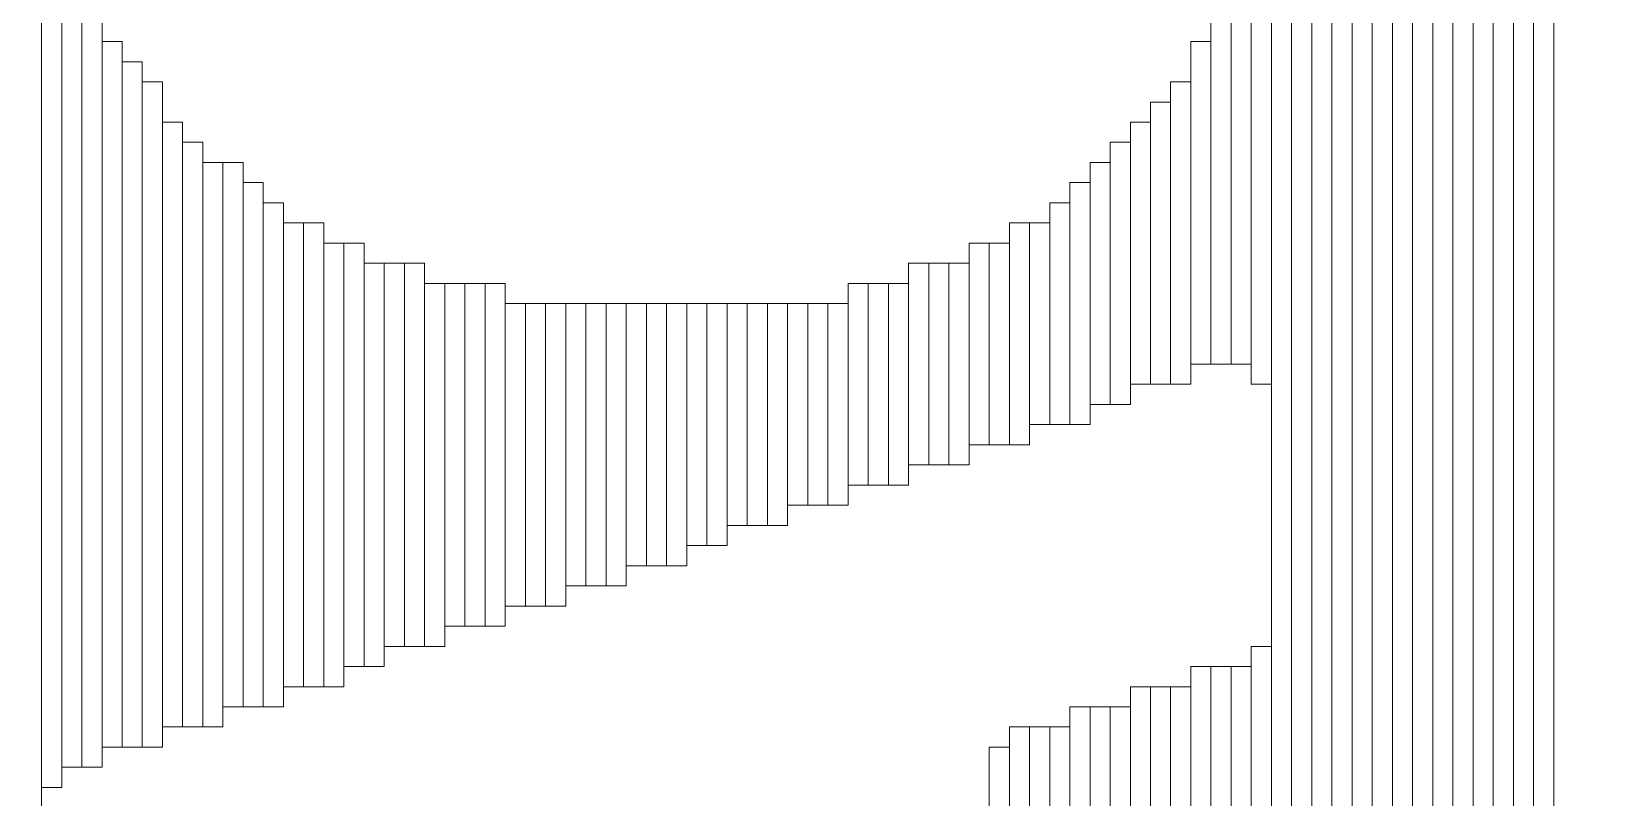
# Model space of a CAD drawing. Header units: millimetres. Extents: x -90 to 99, y -65 to 67.
# Drawn here: x -58.653 to -56.673, y -61.072 to -60.107 of the extents above; entities that cross this region are included whole.
import ezdxf

# ---------------------------------------------------------------- set-up
doc = ezdxf.new("R2010")
doc.units = ezdxf.units.MM
doc.header["$MEASUREMENT"] = 0
doc.layers.add('BG_OUTLINE', color=7, linetype='Continuous')
doc.layers.add('MA_PEN3', color=7, linetype='Continuous')

msp = doc.modelspace()

# ---------------------------------------------------------------- linework, layer by layer
at = {"layer": 'BG_OUTLINE', "color": 3, "lineweight": 9}
msp.add_open_spline([(-71.7269, -61.8795), (-71.7269, -61.8795), (-71.7343, 42.2681), (-71.7343, 42.2681), (-71.7343, 42.2681), (-71.7348, 43.0066), (-71.4419, 43.715), (-70.92, 44.2375), (-70.92, 44.2375), (-70.3982, 44.76), (-69.6866, 45.0538), (-68.9482, 45.0543), (-68.9482, 45.0543), (-68.9482, 45.0543), (75.2046, 45.0543), (75.2046, 45.0543), (75.2046, 45.0543), (76.8319, 45.0552), (78.1763, 43.7805), (78.2661, 42.1556), (78.2661, 42.1556), (78.2661, 42.1556), (78.2661, 31.2814), (78.2661, 31.2814), (78.2661, 31.2814), (78.2661, 31.2814), (72.2646, 31.2814), (72.2646, 31.2814), (72.2646, 31.2814), (72.2646, 31.2814), (72.2646, 26.9814), (72.2646, 26.9814), (72.2646, 26.9814), (72.2646, 26.9814), (78.2661, 26.9814), (78.2661, 26.9814), (78.2661, 26.9814), (78.2661, 26.9814), (78.2661, 18.6553), (78.2661, 18.6553), (78.2661, 18.6553), (78.2661, 18.6553), (72.2496, 18.6553), (72.2496, 18.6553), (72.2496, 18.6553), (72.2496, 18.6553), (72.2496, 14.3553), (72.2496, 14.3553), (72.2496, 14.3553), (72.2496, 14.3553), (78.2661, 14.3553), (78.2661, 14.3553), (78.2661, 14.3553), (78.2661, 14.3553), (78.2661, 9.255), (78.2661, 9.255), (78.2661, 9.255), (78.2661, 9.255), (72.2648, 9.255), (72.2648, 9.255), (72.2648, 9.255), (72.2648, 9.255), (72.2648, 4.955), (72.2648, 4.955), (72.2648, 4.955), (72.2648, 4.955), (78.2661, 4.955), (78.2661, 4.955), (78.2661, 4.955), (78.2661, 4.955), (78.2661, -3.3762), (78.2661, -3.3762), (78.2661, -3.3762), (78.2661, -3.3762), (72.2445, -3.3762), (72.2445, -3.3762), (72.2445, -3.3762), (72.2445, -3.3762), (72.2445, -7.6762), (72.2445, -7.6762), (72.2445, -7.6762), (72.2445, -7.6762), (78.2661, -7.6762), (78.2661, -7.6762), (78.2661, -7.6762), (78.2661, -7.6762), (78.2661, -12.7615), (78.2661, -12.7615), (78.2661, -12.7615), (78.2661, -12.7615), (72.2651, -12.7615), (72.2651, -12.7615), (72.2651, -12.7615), (72.2651, -12.7615), (72.2651, -17.0615), (72.2651, -17.0615), (72.2651, -17.0615), (72.2651, -17.0615), (78.2661, -17.0615), (78.2661, -17.0615), (78.2661, -17.0615), (78.2661, -17.0615), (78.2661, -25.4097), (78.2661, -25.4097), (78.2661, -25.4097), (78.2661, -25.4097), (72.2656, -25.4097), (72.2656, -25.4097), (72.2656, -25.4097), (72.2656, -25.4097), (72.2656, -29.7097), (72.2656, -29.7097), (72.2656, -29.7097), (72.2656, -29.7097), (78.2661, -29.7097), (78.2661, -29.7097), (78.2661, -29.7097), (78.2661, -29.7097), (78.2661, -34.793), (78.2661, -34.793), (78.2661, -34.793), (78.2661, -34.793), (72.2679, -34.793), (72.2679, -34.793), (72.2679, -34.793), (72.2679, -34.793), (72.2679, -39.0929), (72.2679, -39.0929), (72.2679, -39.0929), (72.2679, -39.0929), (78.2661, -39.0929), (78.2661, -39.0929), (78.2661, -39.0929), (78.2661, -39.0929), (78.2661, -47.4269), (78.2661, -47.4269), (78.2661, -47.4269), (78.2661, -47.4269), (72.2679, -47.4269), (72.2679, -47.4269), (72.2679, -47.4269), (72.2679, -47.4269), (72.2679, -51.7269), (72.2679, -51.7269), (72.2679, -51.7269), (72.2679, -51.7269), (78.2661, -51.7269), (78.2661, -51.7269), (78.2661, -51.7269), (78.2661, -51.7269), (78.2661, -51.8138), (78.2661, -51.8138), (78.2661, -51.8138), (78.2661, -51.8138), (78.2656, -61.8468), (78.2656, -61.8468), (78.2656, -61.8468), (78.2661, -62.6669), (77.9407, -63.4536), (77.3612, -64.0339), (77.3612, -64.0339), (76.7817, -64.6142), (75.9915, -64.9405), (75.1713, -64.941), (75.1713, -64.941), (75.1713, -64.941), (-68.6609, -64.9456), (-68.6609, -64.9456), (-68.6609, -64.9456), (-69.4735, -64.9461), (-70.2531, -64.6237), (-70.8281, -64.0495), (-70.8281, -64.0495), (-71.4031, -63.4752), (-71.7264, -62.6922), (-71.7269, -61.8795)], degree=3, knots=[0, 0, 0, 0, 0.022727, 0.022727, 0.022727, 0.022727, 0.045455, 0.045455, 0.045455, 0.045455, 0.068182, 0.068182, 0.068182, 0.068182, 0.090909, 0.090909, 0.090909, 0.090909, 0.113636, 0.113636, 0.113636, 0.113636, 0.136364, 0.136364, 0.136364, 0.136364, 0.159091, 0.159091, 0.159091, 0.159091, 0.181818, 0.181818, 0.181818, 0.181818, 0.204545, 0.204545, 0.204545, 0.204545, 0.227273, 0.227273, 0.227273, 0.227273, 0.25, 0.25, 0.25, 0.25, 0.272727, 0.272727, 0.272727, 0.272727, 0.295455, 0.295455, 0.295455, 0.295455, 0.318182, 0.318182, 0.318182, 0.318182, 0.340909, 0.340909, 0.340909, 0.340909, 0.363636, 0.363636, 0.363636, 0.363636, 0.386364, 0.386364, 0.386364, 0.386364, 0.409091, 0.409091, 0.409091, 0.409091, 0.431818, 0.431818, 0.431818, 0.431818, 0.454545, 0.454545, 0.454545, 0.454545, 0.477273, 0.477273, 0.477273, 0.477273, 0.5, 0.5, 0.5, 0.5, 0.522727, 0.522727, 0.522727, 0.522727, 0.545455, 0.545455, 0.545455, 0.545455, 0.568182, 0.568182, 0.568182, 0.568182, 0.590909, 0.590909, 0.590909, 0.590909, 0.613636, 0.613636, 0.613636, 0.613636, 0.636364, 0.636364, 0.636364, 0.636364, 0.659091, 0.659091, 0.659091, 0.659091, 0.681818, 0.681818, 0.681818, 0.681818, 0.704545, 0.704545, 0.704545, 0.704545, 0.727273, 0.727273, 0.727273, 0.727273, 0.75, 0.75, 0.75, 0.75, 0.772727, 0.772727, 0.772727, 0.772727, 0.795455, 0.795455, 0.795455, 0.795455, 0.818182, 0.818182, 0.818182, 0.818182, 0.840909, 0.840909, 0.840909, 0.840909, 0.863636, 0.863636, 0.863636, 0.863636, 0.886364, 0.886364, 0.886364, 0.886364, 0.909091, 0.909091, 0.909091, 0.909091, 0.931818, 0.931818, 0.931818, 0.931818, 0.954545, 0.954545, 0.954545, 0.954545, 0.977273, 0.977273, 0.977273, 0.977273, 1, 1, 1, 1], dxfattribs=at)
at = {"layer": 'MA_PEN3', "color": 5, "lineweight": 9}
for points in [[(-57.0403, -64.463), (-57.0403, -64.463), (-57.0657, -64.463), (-57.0657, -64.463), (-57.0657, -64.463), (-57.0657, -64.463), (-57.0657, -58.4432), (-57.0657, -58.4432), (-57.0657, -58.4432), (-57.0657, -58.4432), (-57.0403, -58.4432), (-57.0403, -58.4432), (-57.0403, -58.4432), (-57.0403, -58.4432), (-57.0403, -64.463), (-57.0403, -64.463)], [(-57.0149, -64.463), (-57.0149, -64.463), (-57.0403, -64.463), (-57.0403, -64.463), (-57.0403, -64.463), (-57.0403, -64.463), (-57.0403, -58.4432), (-57.0403, -58.4432), (-57.0403, -58.4432), (-57.0403, -58.4432), (-57.0149, -58.4432), (-57.0149, -58.4432), (-57.0149, -58.4432), (-57.0149, -58.4432), (-57.0149, -64.463), (-57.0149, -64.463)], [(-56.9895, -64.463), (-56.9895, -64.463), (-57.0149, -64.463), (-57.0149, -64.463), (-57.0149, -64.463), (-57.0149, -64.463), (-57.0149, -58.4432), (-57.0149, -58.4432), (-57.0149, -58.4432), (-57.0149, -58.4432), (-56.9895, -58.4432), (-56.9895, -58.4432), (-56.9895, -58.4432), (-56.9895, -58.4432), (-56.9895, -64.463), (-56.9895, -64.463)], [(-56.9641, -64.463), (-56.9641, -64.463), (-56.9895, -64.463), (-56.9895, -64.463), (-56.9895, -64.463), (-56.9895, -64.463), (-56.9895, -58.4432), (-56.9895, -58.4432), (-56.9895, -58.4432), (-56.9895, -58.4432), (-56.9641, -58.4432), (-56.9641, -58.4432), (-56.9641, -58.4432), (-56.9641, -58.4432), (-56.9641, -64.463), (-56.9641, -64.463)], [(-56.9387, -64.463), (-56.9387, -64.463), (-56.9641, -64.463), (-56.9641, -64.463), (-56.9641, -64.463), (-56.9641, -64.463), (-56.9641, -58.4432), (-56.9641, -58.4432), (-56.9641, -58.4432), (-56.9641, -58.4432), (-56.9387, -58.4432), (-56.9387, -58.4432), (-56.9387, -58.4432), (-56.9387, -58.4432), (-56.9387, -64.463), (-56.9387, -64.463)], [(-56.9133, -64.463), (-56.9133, -64.463), (-56.9387, -64.463), (-56.9387, -64.463), (-56.9387, -64.463), (-56.9387, -64.463), (-56.9387, -58.4432), (-56.9387, -58.4432), (-56.9387, -58.4432), (-56.9387, -58.4432), (-56.9133, -58.4432), (-56.9133, -58.4432), (-56.9133, -58.4432), (-56.9133, -58.4432), (-56.9133, -64.463), (-56.9133, -64.463)], [(-56.8879, -64.463), (-56.8879, -64.463), (-56.9133, -64.463), (-56.9133, -64.463), (-56.9133, -64.463), (-56.9133, -64.463), (-56.9133, -58.4432), (-56.9133, -58.4432), (-56.9133, -58.4432), (-56.9133, -58.4432), (-56.8879, -58.4432), (-56.8879, -58.4432), (-56.8879, -58.4432), (-56.8879, -58.4432), (-56.8879, -64.463), (-56.8879, -64.463)], [(-56.8625, -64.463), (-56.8625, -64.463), (-56.8879, -64.463), (-56.8879, -64.463), (-56.8879, -64.463), (-56.8879, -64.463), (-56.8879, -58.4432), (-56.8879, -58.4432), (-56.8879, -58.4432), (-56.8879, -58.4432), (-56.8625, -58.4432), (-56.8625, -58.4432), (-56.8625, -58.4432), (-56.8625, -58.4432), (-56.8625, -64.463), (-56.8625, -64.463)], [(-56.8371, -64.463), (-56.8371, -64.463), (-56.8625, -64.463), (-56.8625, -64.463), (-56.8625, -64.463), (-56.8625, -64.463), (-56.8625, -58.4432), (-56.8625, -58.4432), (-56.8625, -58.4432), (-56.8625, -58.4432), (-56.8371, -58.4432), (-56.8371, -58.4432), (-56.8371, -58.4432), (-56.8371, -58.4432), (-56.8371, -64.463), (-56.8371, -64.463)], [(-56.8117, -64.463), (-56.8117, -64.463), (-56.8371, -64.463), (-56.8371, -64.463), (-56.8371, -64.463), (-56.8371, -64.463), (-56.8371, -58.4432), (-56.8371, -58.4432), (-56.8371, -58.4432), (-56.8371, -58.4432), (-56.8117, -58.4432), (-56.8117, -58.4432), (-56.8117, -58.4432), (-56.8117, -58.4432), (-56.8117, -64.463), (-56.8117, -64.463)], [(-56.7863, -64.463), (-56.7863, -64.463), (-56.8117, -64.463), (-56.8117, -64.463), (-56.8117, -64.463), (-56.8117, -64.463), (-56.8117, -58.4432), (-56.8117, -58.4432), (-56.8117, -58.4432), (-56.8117, -58.4432), (-56.7863, -58.4432), (-56.7863, -58.4432), (-56.7863, -58.4432), (-56.7863, -58.4432), (-56.7863, -64.463), (-56.7863, -64.463)], [(-56.7609, -64.463), (-56.7609, -64.463), (-56.7863, -64.463), (-56.7863, -64.463), (-56.7863, -64.463), (-56.7863, -64.463), (-56.7863, -58.4432), (-56.7863, -58.4432), (-56.7863, -58.4432), (-56.7863, -58.4432), (-56.7609, -58.4432), (-56.7609, -58.4432), (-56.7609, -58.4432), (-56.7609, -58.4432), (-56.7609, -64.463), (-56.7609, -64.463)], [(-56.7355, -64.463), (-56.7355, -64.463), (-56.7609, -64.463), (-56.7609, -64.463), (-56.7609, -64.463), (-56.7609, -64.463), (-56.7609, -58.4432), (-56.7609, -58.4432), (-56.7609, -58.4432), (-56.7609, -58.4432), (-56.7355, -58.4432), (-56.7355, -58.4432), (-56.7355, -58.4432), (-56.7355, -58.4432), (-56.7355, -64.463), (-56.7355, -64.463)], [(-58.6406, -64.463), (-58.6406, -64.463), (-58.666, -64.463), (-58.666, -64.463), (-58.666, -64.463), (-58.666, -64.463), (-58.666, -59.8148), (-58.666, -59.8148), (-58.666, -59.8148), (-58.666, -59.8148), (-58.6406, -59.8148), (-58.6406, -59.8148), (-58.6406, -59.8148), (-58.6406, -59.8148), (-58.6406, -64.463), (-58.6406, -64.463)], [(-57.0657, -63.6502), (-57.0657, -63.6502), (-57.0911, -63.6502), (-57.0911, -63.6502), (-57.0911, -63.6502), (-57.0911, -63.6502), (-57.0911, -59.8402), (-57.0911, -59.8402), (-57.0911, -59.8402), (-57.0911, -59.8402), (-57.0657, -59.8402), (-57.0657, -59.8402), (-57.0657, -59.8402), (-57.0657, -59.8402), (-57.0657, -63.6502), (-57.0657, -63.6502)], [(-58.6152, -61.0594), (-58.6152, -61.0594), (-58.6406, -61.0594), (-58.6406, -61.0594), (-58.6406, -61.0594), (-58.6406, -61.0594), (-58.6406, -59.9418), (-58.6406, -59.9418), (-58.6406, -59.9418), (-58.6406, -59.9418), (-58.6152, -59.9418), (-58.6152, -59.9418), (-58.6152, -59.9418), (-58.6152, -59.9418), (-58.6152, -61.0594), (-58.6152, -61.0594)], [(-57.0911, -60.5514), (-57.0911, -60.5514), (-57.1165, -60.5514), (-57.1165, -60.5514), (-57.1165, -60.5514), (-57.1165, -60.5514), (-57.1165, -59.9672), (-57.1165, -59.9672), (-57.1165, -59.9672), (-57.1165, -59.9672), (-57.0911, -59.9672), (-57.0911, -59.9672), (-57.0911, -59.9672), (-57.0911, -59.9672), (-57.0911, -60.5514), (-57.0911, -60.5514)], [(-58.5898, -61.034), (-58.5898, -61.034), (-58.6152, -61.034), (-58.6152, -61.034), (-58.6152, -61.034), (-58.6152, -61.034), (-58.6152, -60.018), (-58.6152, -60.018), (-58.6152, -60.018), (-58.6152, -60.018), (-58.5898, -60.018), (-58.5898, -60.018), (-58.5898, -60.018), (-58.5898, -60.018), (-58.5898, -61.034), (-58.5898, -61.034)], [(-57.1165, -60.526), (-57.1165, -60.526), (-57.1419, -60.526), (-57.1419, -60.526), (-57.1419, -60.526), (-57.1419, -60.526), (-57.1419, -60.0434), (-57.1419, -60.0434), (-57.1419, -60.0434), (-57.1419, -60.0434), (-57.1165, -60.0434), (-57.1165, -60.0434), (-57.1165, -60.0434), (-57.1165, -60.0434), (-57.1165, -60.526), (-57.1165, -60.526)], [(-58.5644, -61.034), (-58.5644, -61.034), (-58.5898, -61.034), (-58.5898, -61.034), (-58.5898, -61.034), (-58.5898, -61.034), (-58.5898, -60.0688), (-58.5898, -60.0688), (-58.5898, -60.0688), (-58.5898, -60.0688), (-58.5644, -60.0688), (-58.5644, -60.0688), (-58.5644, -60.0688), (-58.5644, -60.0688), (-58.5644, -61.034), (-58.5644, -61.034)], [(-57.1419, -60.526), (-57.1419, -60.526), (-57.1673, -60.526), (-57.1673, -60.526), (-57.1673, -60.526), (-57.1673, -60.526), (-57.1673, -60.0942), (-57.1673, -60.0942), (-57.1673, -60.0942), (-57.1673, -60.0942), (-57.1419, -60.0942), (-57.1419, -60.0942), (-57.1419, -60.0942), (-57.1419, -60.0942), (-57.1419, -60.526), (-57.1419, -60.526)], [(-58.539, -61.0086), (-58.539, -61.0086), (-58.5644, -61.0086), (-58.5644, -61.0086), (-58.5644, -61.0086), (-58.5644, -61.0086), (-58.5644, -60.1196), (-58.5644, -60.1196), (-58.5644, -60.1196), (-58.5644, -60.1196), (-58.539, -60.1196), (-58.539, -60.1196), (-58.539, -60.1196), (-58.539, -60.1196), (-58.539, -61.0086), (-58.539, -61.0086)], [(-57.1673, -60.526), (-57.1673, -60.526), (-57.1927, -60.526), (-57.1927, -60.526), (-57.1927, -60.526), (-57.1927, -60.526), (-57.1927, -60.1196), (-57.1927, -60.1196), (-57.1927, -60.1196), (-57.1927, -60.1196), (-57.1673, -60.1196), (-57.1673, -60.1196), (-57.1673, -60.1196), (-57.1673, -60.1196), (-57.1673, -60.526), (-57.1673, -60.526)], [(-58.5136, -61.0086), (-58.5136, -61.0086), (-58.539, -61.0086), (-58.539, -61.0086), (-58.539, -61.0086), (-58.539, -61.0086), (-58.539, -60.145), (-58.539, -60.145), (-58.539, -60.145), (-58.539, -60.145), (-58.5136, -60.145), (-58.5136, -60.145), (-58.5136, -60.145), (-58.5136, -60.145), (-58.5136, -61.0086), (-58.5136, -61.0086)], [(-58.4882, -61.0086), (-58.4882, -61.0086), (-58.5136, -61.0086), (-58.5136, -61.0086), (-58.5136, -61.0086), (-58.5136, -61.0086), (-58.5136, -60.1704), (-58.5136, -60.1704), (-58.5136, -60.1704), (-58.5136, -60.1704), (-58.4882, -60.1704), (-58.4882, -60.1704), (-58.4882, -60.1704), (-58.4882, -60.1704), (-58.4882, -61.0086), (-58.4882, -61.0086)], [(-57.1927, -60.5514), (-57.1927, -60.5514), (-57.2181, -60.5514), (-57.2181, -60.5514), (-57.2181, -60.5514), (-57.2181, -60.5514), (-57.2181, -60.1704), (-57.2181, -60.1704), (-57.2181, -60.1704), (-57.2181, -60.1704), (-57.1927, -60.1704), (-57.1927, -60.1704), (-57.1927, -60.1704), (-57.1927, -60.1704), (-57.1927, -60.5514), (-57.1927, -60.5514)], [(-57.2181, -60.5514), (-57.2181, -60.5514), (-57.2435, -60.5514), (-57.2435, -60.5514), (-57.2435, -60.5514), (-57.2435, -60.5514), (-57.2435, -60.1958), (-57.2435, -60.1958), (-57.2435, -60.1958), (-57.2435, -60.1958), (-57.2181, -60.1958), (-57.2181, -60.1958), (-57.2181, -60.1958), (-57.2181, -60.1958), (-57.2181, -60.5514), (-57.2181, -60.5514)], [(-58.4628, -60.9832), (-58.4628, -60.9832), (-58.4882, -60.9832), (-58.4882, -60.9832), (-58.4882, -60.9832), (-58.4882, -60.9832), (-58.4882, -60.2212), (-58.4882, -60.2212), (-58.4882, -60.2212), (-58.4882, -60.2212), (-58.4628, -60.2212), (-58.4628, -60.2212), (-58.4628, -60.2212), (-58.4628, -60.2212), (-58.4628, -60.9832), (-58.4628, -60.9832)], [(-57.2435, -60.5514), (-57.2435, -60.5514), (-57.2689, -60.5514), (-57.2689, -60.5514), (-57.2689, -60.5514), (-57.2689, -60.5514), (-57.2689, -60.2212), (-57.2689, -60.2212), (-57.2689, -60.2212), (-57.2689, -60.2212), (-57.2435, -60.2212), (-57.2435, -60.2212), (-57.2435, -60.2212), (-57.2435, -60.2212), (-57.2435, -60.5514), (-57.2435, -60.5514)], [(-58.4374, -60.9832), (-58.4374, -60.9832), (-58.4628, -60.9832), (-58.4628, -60.9832), (-58.4628, -60.9832), (-58.4628, -60.9832), (-58.4628, -60.2466), (-58.4628, -60.2466), (-58.4628, -60.2466), (-58.4628, -60.2466), (-58.4374, -60.2466), (-58.4374, -60.2466), (-58.4374, -60.2466), (-58.4374, -60.2466), (-58.4374, -60.9832), (-58.4374, -60.9832)], [(-57.2689, -60.5768), (-57.2689, -60.5768), (-57.2943, -60.5768), (-57.2943, -60.5768), (-57.2943, -60.5768), (-57.2943, -60.5768), (-57.2943, -60.2466), (-57.2943, -60.2466), (-57.2943, -60.2466), (-57.2943, -60.2466), (-57.2689, -60.2466), (-57.2689, -60.2466), (-57.2689, -60.2466), (-57.2689, -60.2466), (-57.2689, -60.5768), (-57.2689, -60.5768)], [(-58.412, -60.9832), (-58.412, -60.9832), (-58.4374, -60.9832), (-58.4374, -60.9832), (-58.4374, -60.9832), (-58.4374, -60.9832), (-58.4374, -60.272), (-58.4374, -60.272), (-58.4374, -60.272), (-58.4374, -60.272), (-58.412, -60.272), (-58.412, -60.272), (-58.412, -60.272), (-58.412, -60.272), (-58.412, -60.9832), (-58.412, -60.9832)], [(-58.3866, -60.9578), (-58.3866, -60.9578), (-58.412, -60.9578), (-58.412, -60.9578), (-58.412, -60.9578), (-58.412, -60.9578), (-58.412, -60.272), (-58.412, -60.272), (-58.412, -60.272), (-58.412, -60.272), (-58.3866, -60.272), (-58.3866, -60.272), (-58.3866, -60.272), (-58.3866, -60.272), (-58.3866, -60.9578), (-58.3866, -60.9578)], [(-57.2943, -60.5768), (-57.2943, -60.5768), (-57.3197, -60.5768), (-57.3197, -60.5768), (-57.3197, -60.5768), (-57.3197, -60.5768), (-57.3197, -60.272), (-57.3197, -60.272), (-57.3197, -60.272), (-57.3197, -60.272), (-57.2943, -60.272), (-57.2943, -60.272), (-57.2943, -60.272), (-57.2943, -60.272), (-57.2943, -60.5768), (-57.2943, -60.5768)], [(-58.3612, -60.9578), (-58.3612, -60.9578), (-58.3866, -60.9578), (-58.3866, -60.9578), (-58.3866, -60.9578), (-58.3866, -60.9578), (-58.3866, -60.2974), (-58.3866, -60.2974), (-58.3866, -60.2974), (-58.3866, -60.2974), (-58.3612, -60.2974), (-58.3612, -60.2974), (-58.3612, -60.2974), (-58.3612, -60.2974), (-58.3612, -60.9578), (-58.3612, -60.9578)], [(-57.3197, -60.6022), (-57.3197, -60.6022), (-57.3451, -60.6022), (-57.3451, -60.6022), (-57.3451, -60.6022), (-57.3451, -60.6022), (-57.3451, -60.2974), (-57.3451, -60.2974), (-57.3451, -60.2974), (-57.3451, -60.2974), (-57.3197, -60.2974), (-57.3197, -60.2974), (-57.3197, -60.2974), (-57.3197, -60.2974), (-57.3197, -60.6022), (-57.3197, -60.6022)], [(-58.3358, -60.9578), (-58.3358, -60.9578), (-58.3612, -60.9578), (-58.3612, -60.9578), (-58.3612, -60.9578), (-58.3612, -60.9578), (-58.3612, -60.3228), (-58.3612, -60.3228), (-58.3612, -60.3228), (-58.3612, -60.3228), (-58.3358, -60.3228), (-58.3358, -60.3228), (-58.3358, -60.3228), (-58.3358, -60.3228), (-58.3358, -60.9578), (-58.3358, -60.9578)], [(-57.3451, -60.6022), (-57.3451, -60.6022), (-57.3705, -60.6022), (-57.3705, -60.6022), (-57.3705, -60.6022), (-57.3705, -60.6022), (-57.3705, -60.3228), (-57.3705, -60.3228), (-57.3705, -60.3228), (-57.3705, -60.3228), (-57.3451, -60.3228), (-57.3451, -60.3228), (-57.3451, -60.3228), (-57.3451, -60.3228), (-57.3451, -60.6022), (-57.3451, -60.6022)], [(-58.3104, -60.9324), (-58.3104, -60.9324), (-58.3358, -60.9324), (-58.3358, -60.9324), (-58.3358, -60.9324), (-58.3358, -60.9324), (-58.3358, -60.3482), (-58.3358, -60.3482), (-58.3358, -60.3482), (-58.3358, -60.3482), (-58.3104, -60.3482), (-58.3104, -60.3482), (-58.3104, -60.3482), (-58.3104, -60.3482), (-58.3104, -60.9324), (-58.3104, -60.9324)], [(-58.285, -60.9324), (-58.285, -60.9324), (-58.3104, -60.9324), (-58.3104, -60.9324), (-58.3104, -60.9324), (-58.3104, -60.9324), (-58.3104, -60.3482), (-58.3104, -60.3482), (-58.3104, -60.3482), (-58.3104, -60.3482), (-58.285, -60.3482), (-58.285, -60.3482), (-58.285, -60.3482), (-58.285, -60.3482), (-58.285, -60.9324), (-58.285, -60.9324)], [(-57.3959, -60.6276), (-57.3959, -60.6276), (-57.4213, -60.6276), (-57.4213, -60.6276), (-57.4213, -60.6276), (-57.4213, -60.6276), (-57.4213, -60.3482), (-57.4213, -60.3482), (-57.4213, -60.3482), (-57.4213, -60.3482), (-57.3959, -60.3482), (-57.3959, -60.3482), (-57.3959, -60.3482), (-57.3959, -60.3482), (-57.3959, -60.6276), (-57.3959, -60.6276)], [(-57.3705, -60.6022), (-57.3705, -60.6022), (-57.3959, -60.6022), (-57.3959, -60.6022), (-57.3959, -60.6022), (-57.3959, -60.6022), (-57.3959, -60.3482), (-57.3959, -60.3482), (-57.3959, -60.3482), (-57.3959, -60.3482), (-57.3705, -60.3482), (-57.3705, -60.3482), (-57.3705, -60.3482), (-57.3705, -60.3482), (-57.3705, -60.6022), (-57.3705, -60.6022)], [(-58.2596, -60.9324), (-58.2596, -60.9324), (-58.285, -60.9324), (-58.285, -60.9324), (-58.285, -60.9324), (-58.285, -60.9324), (-58.285, -60.3736), (-58.285, -60.3736), (-58.285, -60.3736), (-58.285, -60.3736), (-58.2596, -60.3736), (-58.2596, -60.3736), (-58.2596, -60.3736), (-58.2596, -60.3736), (-58.2596, -60.9324), (-58.2596, -60.9324)], [(-58.2342, -60.907), (-58.2342, -60.907), (-58.2596, -60.907), (-58.2596, -60.907), (-58.2596, -60.907), (-58.2596, -60.907), (-58.2596, -60.3736), (-58.2596, -60.3736), (-58.2596, -60.3736), (-58.2596, -60.3736), (-58.2342, -60.3736), (-58.2342, -60.3736), (-58.2342, -60.3736), (-58.2342, -60.3736), (-58.2342, -60.907), (-58.2342, -60.907)], [(-57.4467, -60.6276), (-57.4467, -60.6276), (-57.4721, -60.6276), (-57.4721, -60.6276), (-57.4721, -60.6276), (-57.4721, -60.6276), (-57.4721, -60.3736), (-57.4721, -60.3736), (-57.4721, -60.3736), (-57.4721, -60.3736), (-57.4467, -60.3736), (-57.4467, -60.3736), (-57.4467, -60.3736), (-57.4467, -60.3736), (-57.4467, -60.6276), (-57.4467, -60.6276)], [(-57.4213, -60.6276), (-57.4213, -60.6276), (-57.4467, -60.6276), (-57.4467, -60.6276), (-57.4467, -60.6276), (-57.4467, -60.6276), (-57.4467, -60.3736), (-57.4467, -60.3736), (-57.4467, -60.3736), (-57.4467, -60.3736), (-57.4213, -60.3736), (-57.4213, -60.3736), (-57.4213, -60.3736), (-57.4213, -60.3736), (-57.4213, -60.6276), (-57.4213, -60.6276)], [(-58.2088, -60.907), (-58.2088, -60.907), (-58.2342, -60.907), (-58.2342, -60.907), (-58.2342, -60.907), (-58.2342, -60.907), (-58.2342, -60.399), (-58.2342, -60.399), (-58.2342, -60.399), (-58.2342, -60.399), (-58.2088, -60.399), (-58.2088, -60.399), (-58.2088, -60.399), (-58.2088, -60.399), (-58.2088, -60.907), (-58.2088, -60.907)], [(-58.1834, -60.8816), (-58.1834, -60.8816), (-58.2088, -60.8816), (-58.2088, -60.8816), (-58.2088, -60.8816), (-58.2088, -60.8816), (-58.2088, -60.399), (-58.2088, -60.399), (-58.2088, -60.399), (-58.2088, -60.399), (-58.1834, -60.399), (-58.1834, -60.399), (-58.1834, -60.399), (-58.1834, -60.399), (-58.1834, -60.8816), (-58.1834, -60.8816)], [(-58.158, -60.8816), (-58.158, -60.8816), (-58.1834, -60.8816), (-58.1834, -60.8816), (-58.1834, -60.8816), (-58.1834, -60.8816), (-58.1834, -60.399), (-58.1834, -60.399), (-58.1834, -60.399), (-58.1834, -60.399), (-58.158, -60.399), (-58.158, -60.399), (-58.158, -60.399), (-58.158, -60.399), (-58.158, -60.8816), (-58.158, -60.8816)], [(-57.5229, -60.653), (-57.5229, -60.653), (-57.5483, -60.653), (-57.5483, -60.653), (-57.5483, -60.653), (-57.5483, -60.653), (-57.5483, -60.399), (-57.5483, -60.399), (-57.5483, -60.399), (-57.5483, -60.399), (-57.5229, -60.399), (-57.5229, -60.399), (-57.5229, -60.399), (-57.5229, -60.399), (-57.5229, -60.653), (-57.5229, -60.653)], [(-57.4975, -60.653), (-57.4975, -60.653), (-57.5229, -60.653), (-57.5229, -60.653), (-57.5229, -60.653), (-57.5229, -60.653), (-57.5229, -60.399), (-57.5229, -60.399), (-57.5229, -60.399), (-57.5229, -60.399), (-57.4975, -60.399), (-57.4975, -60.399), (-57.4975, -60.399), (-57.4975, -60.399), (-57.4975, -60.653), (-57.4975, -60.653)], [(-57.4721, -60.653), (-57.4721, -60.653), (-57.4975, -60.653), (-57.4975, -60.653), (-57.4975, -60.653), (-57.4975, -60.653), (-57.4975, -60.399), (-57.4975, -60.399), (-57.4975, -60.399), (-57.4975, -60.399), (-57.4721, -60.399), (-57.4721, -60.399), (-57.4721, -60.399), (-57.4721, -60.399), (-57.4721, -60.653), (-57.4721, -60.653)], [(-58.1326, -60.8816), (-58.1326, -60.8816), (-58.158, -60.8816), (-58.158, -60.8816), (-58.158, -60.8816), (-58.158, -60.8816), (-58.158, -60.4244), (-58.158, -60.4244), (-58.158, -60.4244), (-58.158, -60.4244), (-58.1326, -60.4244), (-58.1326, -60.4244), (-58.1326, -60.4244), (-58.1326, -60.4244), (-58.1326, -60.8816), (-58.1326, -60.8816)], [(-58.1071, -60.8562), (-58.1071, -60.8562), (-58.1326, -60.8562), (-58.1326, -60.8562), (-58.1326, -60.8562), (-58.1326, -60.8562), (-58.1326, -60.4244), (-58.1326, -60.4244), (-58.1326, -60.4244), (-58.1326, -60.4244), (-58.1071, -60.4244), (-58.1071, -60.4244), (-58.1071, -60.4244), (-58.1071, -60.4244), (-58.1071, -60.8562), (-58.1071, -60.8562)], [(-58.0817, -60.8562), (-58.0817, -60.8562), (-58.1071, -60.8562), (-58.1071, -60.8562), (-58.1071, -60.8562), (-58.1071, -60.8562), (-58.1071, -60.4244), (-58.1071, -60.4244), (-58.1071, -60.4244), (-58.1071, -60.4244), (-58.0817, -60.4244), (-58.0817, -60.4244), (-58.0817, -60.4244), (-58.0817, -60.4244), (-58.0817, -60.8562), (-58.0817, -60.8562)], [(-58.0563, -60.8562), (-58.0563, -60.8562), (-58.0817, -60.8562), (-58.0817, -60.8562), (-58.0817, -60.8562), (-58.0817, -60.8562), (-58.0817, -60.4244), (-58.0817, -60.4244), (-58.0817, -60.4244), (-58.0817, -60.4244), (-58.0563, -60.4244), (-58.0563, -60.4244), (-58.0563, -60.4244), (-58.0563, -60.4244), (-58.0563, -60.8562), (-58.0563, -60.8562)], [(-57.5991, -60.6784), (-57.5991, -60.6784), (-57.6245, -60.6784), (-57.6245, -60.6784), (-57.6245, -60.6784), (-57.6245, -60.6784), (-57.6245, -60.4244), (-57.6245, -60.4244), (-57.6245, -60.4244), (-57.6245, -60.4244), (-57.5991, -60.4244), (-57.5991, -60.4244), (-57.5991, -60.4244), (-57.5991, -60.4244), (-57.5991, -60.6784), (-57.5991, -60.6784)], [(-57.5737, -60.6784), (-57.5737, -60.6784), (-57.5991, -60.6784), (-57.5991, -60.6784), (-57.5991, -60.6784), (-57.5991, -60.6784), (-57.5991, -60.4244), (-57.5991, -60.4244), (-57.5991, -60.4244), (-57.5991, -60.4244), (-57.5737, -60.4244), (-57.5737, -60.4244), (-57.5737, -60.4244), (-57.5737, -60.4244), (-57.5737, -60.6784), (-57.5737, -60.6784)], [(-57.5483, -60.6784), (-57.5483, -60.6784), (-57.5737, -60.6784), (-57.5737, -60.6784), (-57.5737, -60.6784), (-57.5737, -60.6784), (-57.5737, -60.4244), (-57.5737, -60.4244), (-57.5737, -60.4244), (-57.5737, -60.4244), (-57.5483, -60.4244), (-57.5483, -60.4244), (-57.5483, -60.4244), (-57.5483, -60.4244), (-57.5483, -60.6784), (-57.5483, -60.6784)], [(-58.0309, -60.8308), (-58.0309, -60.8308), (-58.0563, -60.8308), (-58.0563, -60.8308), (-58.0563, -60.8308), (-58.0563, -60.8308), (-58.0563, -60.4498), (-58.0563, -60.4498), (-58.0563, -60.4498), (-58.0563, -60.4498), (-58.0309, -60.4498), (-58.0309, -60.4498), (-58.0309, -60.4498), (-58.0309, -60.4498), (-58.0309, -60.8308), (-58.0309, -60.8308)], [(-58.0055, -60.8308), (-58.0055, -60.8308), (-58.0309, -60.8308), (-58.0309, -60.8308), (-58.0309, -60.8308), (-58.0309, -60.8308), (-58.0309, -60.4498), (-58.0309, -60.4498), (-58.0309, -60.4498), (-58.0309, -60.4498), (-58.0055, -60.4498), (-58.0055, -60.4498), (-58.0055, -60.4498), (-58.0055, -60.4498), (-58.0055, -60.8308), (-58.0055, -60.8308)], [(-57.9801, -60.8308), (-57.9801, -60.8308), (-58.0055, -60.8308), (-58.0055, -60.8308), (-58.0055, -60.8308), (-58.0055, -60.8308), (-58.0055, -60.4498), (-58.0055, -60.4498), (-58.0055, -60.4498), (-58.0055, -60.4498), (-57.9801, -60.4498), (-57.9801, -60.4498), (-57.9801, -60.4498), (-57.9801, -60.4498), (-57.9801, -60.8308), (-57.9801, -60.8308)], [(-57.9547, -60.8054), (-57.9547, -60.8054), (-57.9801, -60.8054), (-57.9801, -60.8054), (-57.9801, -60.8054), (-57.9801, -60.8054), (-57.9801, -60.4498), (-57.9801, -60.4498), (-57.9801, -60.4498), (-57.9801, -60.4498), (-57.9547, -60.4498), (-57.9547, -60.4498), (-57.9547, -60.4498), (-57.9547, -60.4498), (-57.9547, -60.8054), (-57.9547, -60.8054)], [(-57.9293, -60.8054), (-57.9293, -60.8054), (-57.9547, -60.8054), (-57.9547, -60.8054), (-57.9547, -60.8054), (-57.9547, -60.8054), (-57.9547, -60.4498), (-57.9547, -60.4498), (-57.9547, -60.4498), (-57.9547, -60.4498), (-57.9293, -60.4498), (-57.9293, -60.4498), (-57.9293, -60.4498), (-57.9293, -60.4498), (-57.9293, -60.8054), (-57.9293, -60.8054)], [(-57.9039, -60.8054), (-57.9039, -60.8054), (-57.9293, -60.8054), (-57.9293, -60.8054), (-57.9293, -60.8054), (-57.9293, -60.8054), (-57.9293, -60.4498), (-57.9293, -60.4498), (-57.9293, -60.4498), (-57.9293, -60.4498), (-57.9039, -60.4498), (-57.9039, -60.4498), (-57.9039, -60.4498), (-57.9039, -60.4498), (-57.9039, -60.8054), (-57.9039, -60.8054)], [(-57.8785, -60.78), (-57.8785, -60.78), (-57.9039, -60.78), (-57.9039, -60.78), (-57.9039, -60.78), (-57.9039, -60.78), (-57.9039, -60.4498), (-57.9039, -60.4498), (-57.9039, -60.4498), (-57.9039, -60.4498), (-57.8785, -60.4498), (-57.8785, -60.4498), (-57.8785, -60.4498), (-57.8785, -60.4498), (-57.8785, -60.78), (-57.8785, -60.78)], [(-57.8531, -60.78), (-57.8531, -60.78), (-57.8785, -60.78), (-57.8785, -60.78), (-57.8785, -60.78), (-57.8785, -60.78), (-57.8785, -60.4498), (-57.8785, -60.4498), (-57.8785, -60.4498), (-57.8785, -60.4498), (-57.8531, -60.4498), (-57.8531, -60.4498), (-57.8531, -60.4498), (-57.8531, -60.4498), (-57.8531, -60.78), (-57.8531, -60.78)], [(-57.8277, -60.78), (-57.8277, -60.78), (-57.8531, -60.78), (-57.8531, -60.78), (-57.8531, -60.78), (-57.8531, -60.78), (-57.8531, -60.4498), (-57.8531, -60.4498), (-57.8531, -60.4498), (-57.8531, -60.4498), (-57.8277, -60.4498), (-57.8277, -60.4498), (-57.8277, -60.4498), (-57.8277, -60.4498), (-57.8277, -60.78), (-57.8277, -60.78)], [(-57.8023, -60.7546), (-57.8023, -60.7546), (-57.8277, -60.7546), (-57.8277, -60.7546), (-57.8277, -60.7546), (-57.8277, -60.7546), (-57.8277, -60.4498), (-57.8277, -60.4498), (-57.8277, -60.4498), (-57.8277, -60.4498), (-57.8023, -60.4498), (-57.8023, -60.4498), (-57.8023, -60.4498), (-57.8023, -60.4498), (-57.8023, -60.7546), (-57.8023, -60.7546)], [(-57.7769, -60.7546), (-57.7769, -60.7546), (-57.8023, -60.7546), (-57.8023, -60.7546), (-57.8023, -60.7546), (-57.8023, -60.7546), (-57.8023, -60.4498), (-57.8023, -60.4498), (-57.8023, -60.4498), (-57.8023, -60.4498), (-57.7769, -60.4498), (-57.7769, -60.4498), (-57.7769, -60.4498), (-57.7769, -60.4498), (-57.7769, -60.7546), (-57.7769, -60.7546)], [(-57.7515, -60.7292), (-57.7515, -60.7292), (-57.7769, -60.7292), (-57.7769, -60.7292), (-57.7769, -60.7292), (-57.7769, -60.7292), (-57.7769, -60.4498), (-57.7769, -60.4498), (-57.7769, -60.4498), (-57.7769, -60.4498), (-57.7515, -60.4498), (-57.7515, -60.4498), (-57.7515, -60.4498), (-57.7515, -60.4498), (-57.7515, -60.7292), (-57.7515, -60.7292)], [(-57.7261, -60.7292), (-57.7261, -60.7292), (-57.7515, -60.7292), (-57.7515, -60.7292), (-57.7515, -60.7292), (-57.7515, -60.7292), (-57.7515, -60.4498), (-57.7515, -60.4498), (-57.7515, -60.4498), (-57.7515, -60.4498), (-57.7261, -60.4498), (-57.7261, -60.4498), (-57.7261, -60.4498), (-57.7261, -60.4498), (-57.7261, -60.7292), (-57.7261, -60.7292)], [(-57.7007, -60.7292), (-57.7007, -60.7292), (-57.7261, -60.7292), (-57.7261, -60.7292), (-57.7261, -60.7292), (-57.7261, -60.7292), (-57.7261, -60.4498), (-57.7261, -60.4498), (-57.7261, -60.4498), (-57.7261, -60.4498), (-57.7007, -60.4498), (-57.7007, -60.4498), (-57.7007, -60.4498), (-57.7007, -60.4498), (-57.7007, -60.7292), (-57.7007, -60.7292)], [(-57.6753, -60.7038), (-57.6753, -60.7038), (-57.7007, -60.7038), (-57.7007, -60.7038), (-57.7007, -60.7038), (-57.7007, -60.7038), (-57.7007, -60.4498), (-57.7007, -60.4498), (-57.7007, -60.4498), (-57.7007, -60.4498), (-57.6753, -60.4498), (-57.6753, -60.4498), (-57.6753, -60.4498), (-57.6753, -60.4498), (-57.6753, -60.7038), (-57.6753, -60.7038)], [(-57.6499, -60.7038), (-57.6499, -60.7038), (-57.6753, -60.7038), (-57.6753, -60.7038), (-57.6753, -60.7038), (-57.6753, -60.7038), (-57.6753, -60.4498), (-57.6753, -60.4498), (-57.6753, -60.4498), (-57.6753, -60.4498), (-57.6499, -60.4498), (-57.6499, -60.4498), (-57.6499, -60.4498), (-57.6499, -60.4498), (-57.6499, -60.7038), (-57.6499, -60.7038)], [(-57.6245, -60.7038), (-57.6245, -60.7038), (-57.6499, -60.7038), (-57.6499, -60.7038), (-57.6499, -60.7038), (-57.6499, -60.7038), (-57.6499, -60.4498), (-57.6499, -60.4498), (-57.6499, -60.4498), (-57.6499, -60.4498), (-57.6245, -60.4498), (-57.6245, -60.4498), (-57.6245, -60.4498), (-57.6245, -60.4498), (-57.6245, -60.7038), (-57.6245, -60.7038)], [(-57.0911, -61.669), (-57.0911, -61.669), (-57.1165, -61.669), (-57.1165, -61.669), (-57.1165, -61.669), (-57.1165, -61.669), (-57.1165, -60.8816), (-57.1165, -60.8816), (-57.1165, -60.8816), (-57.1165, -60.8816), (-57.0911, -60.8816), (-57.0911, -60.8816), (-57.0911, -60.8816), (-57.0911, -60.8816), (-57.0911, -61.669), (-57.0911, -61.669)], [(-57.1673, -61.6436), (-57.1673, -61.6436), (-57.1927, -61.6436), (-57.1927, -61.6436), (-57.1927, -61.6436), (-57.1927, -61.6436), (-57.1927, -60.907), (-57.1927, -60.907), (-57.1927, -60.907), (-57.1927, -60.907), (-57.1673, -60.907), (-57.1673, -60.907), (-57.1673, -60.907), (-57.1673, -60.907), (-57.1673, -61.6436), (-57.1673, -61.6436)], [(-57.1419, -61.6436), (-57.1419, -61.6436), (-57.1673, -61.6436), (-57.1673, -61.6436), (-57.1673, -61.6436), (-57.1673, -61.6436), (-57.1673, -60.907), (-57.1673, -60.907), (-57.1673, -60.907), (-57.1673, -60.907), (-57.1419, -60.907), (-57.1419, -60.907), (-57.1419, -60.907), (-57.1419, -60.907), (-57.1419, -61.6436), (-57.1419, -61.6436)], [(-57.1165, -61.6436), (-57.1165, -61.6436), (-57.1419, -61.6436), (-57.1419, -61.6436), (-57.1419, -61.6436), (-57.1419, -61.6436), (-57.1419, -60.907), (-57.1419, -60.907), (-57.1419, -60.907), (-57.1419, -60.907), (-57.1165, -60.907), (-57.1165, -60.907), (-57.1165, -60.907), (-57.1165, -60.907), (-57.1165, -61.6436), (-57.1165, -61.6436)], [(-57.2435, -61.6182), (-57.2435, -61.6182), (-57.2689, -61.6182), (-57.2689, -61.6182), (-57.2689, -61.6182), (-57.2689, -61.6182), (-57.2689, -60.9324), (-57.2689, -60.9324), (-57.2689, -60.9324), (-57.2689, -60.9324), (-57.2435, -60.9324), (-57.2435, -60.9324), (-57.2435, -60.9324), (-57.2435, -60.9324), (-57.2435, -61.6182), (-57.2435, -61.6182)], [(-57.2181, -61.6182), (-57.2181, -61.6182), (-57.2435, -61.6182), (-57.2435, -61.6182), (-57.2435, -61.6182), (-57.2435, -61.6182), (-57.2435, -60.9324), (-57.2435, -60.9324), (-57.2435, -60.9324), (-57.2435, -60.9324), (-57.2181, -60.9324), (-57.2181, -60.9324), (-57.2181, -60.9324), (-57.2181, -60.9324), (-57.2181, -61.6182), (-57.2181, -61.6182)], [(-57.1927, -61.6182), (-57.1927, -61.6182), (-57.2181, -61.6182), (-57.2181, -61.6182), (-57.2181, -61.6182), (-57.2181, -61.6182), (-57.2181, -60.9324), (-57.2181, -60.9324), (-57.2181, -60.9324), (-57.2181, -60.9324), (-57.1927, -60.9324), (-57.1927, -60.9324), (-57.1927, -60.9324), (-57.1927, -60.9324), (-57.1927, -61.6182), (-57.1927, -61.6182)], [(-57.3197, -61.5928), (-57.3197, -61.5928), (-57.3451, -61.5928), (-57.3451, -61.5928), (-57.3451, -61.5928), (-57.3451, -61.5928), (-57.3451, -60.9578), (-57.3451, -60.9578), (-57.3451, -60.9578), (-57.3451, -60.9578), (-57.3197, -60.9578), (-57.3197, -60.9578), (-57.3197, -60.9578), (-57.3197, -60.9578), (-57.3197, -61.5928), (-57.3197, -61.5928)], [(-57.2943, -61.5928), (-57.2943, -61.5928), (-57.3197, -61.5928), (-57.3197, -61.5928), (-57.3197, -61.5928), (-57.3197, -61.5928), (-57.3197, -60.9578), (-57.3197, -60.9578), (-57.3197, -60.9578), (-57.3197, -60.9578), (-57.2943, -60.9578), (-57.2943, -60.9578), (-57.2943, -60.9578), (-57.2943, -60.9578), (-57.2943, -61.5928), (-57.2943, -61.5928)], [(-57.2689, -61.5928), (-57.2689, -61.5928), (-57.2943, -61.5928), (-57.2943, -61.5928), (-57.2943, -61.5928), (-57.2943, -61.5928), (-57.2943, -60.9578), (-57.2943, -60.9578), (-57.2943, -60.9578), (-57.2943, -60.9578), (-57.2689, -60.9578), (-57.2689, -60.9578), (-57.2689, -60.9578), (-57.2689, -60.9578), (-57.2689, -61.5928), (-57.2689, -61.5928)], [(-57.3959, -61.5674), (-57.3959, -61.5674), (-57.4213, -61.5674), (-57.4213, -61.5674), (-57.4213, -61.5674), (-57.4213, -61.5674), (-57.4213, -60.9832), (-57.4213, -60.9832), (-57.4213, -60.9832), (-57.4213, -60.9832), (-57.3959, -60.9832), (-57.3959, -60.9832), (-57.3959, -60.9832), (-57.3959, -60.9832), (-57.3959, -61.5674), (-57.3959, -61.5674)], [(-57.3705, -61.5674), (-57.3705, -61.5674), (-57.3959, -61.5674), (-57.3959, -61.5674), (-57.3959, -61.5674), (-57.3959, -61.5674), (-57.3959, -60.9832), (-57.3959, -60.9832), (-57.3959, -60.9832), (-57.3959, -60.9832), (-57.3705, -60.9832), (-57.3705, -60.9832), (-57.3705, -60.9832), (-57.3705, -60.9832), (-57.3705, -61.5674), (-57.3705, -61.5674)], [(-57.3451, -61.5674), (-57.3451, -61.5674), (-57.3705, -61.5674), (-57.3705, -61.5674), (-57.3705, -61.5674), (-57.3705, -61.5674), (-57.3705, -60.9832), (-57.3705, -60.9832), (-57.3705, -60.9832), (-57.3705, -60.9832), (-57.3451, -60.9832), (-57.3451, -60.9832), (-57.3451, -60.9832), (-57.3451, -60.9832), (-57.3451, -61.5674), (-57.3451, -61.5674)], [(-57.4213, -61.542), (-57.4213, -61.542), (-57.4467, -61.542), (-57.4467, -61.542), (-57.4467, -61.542), (-57.4467, -61.542), (-57.4467, -61.0086), (-57.4467, -61.0086), (-57.4467, -61.0086), (-57.4467, -61.0086), (-57.4213, -61.0086), (-57.4213, -61.0086), (-57.4213, -61.0086), (-57.4213, -61.0086), (-57.4213, -61.542), (-57.4213, -61.542)]]:
    msp.add_open_spline(points, degree=3, knots=[0, 0, 0, 0, 0.25, 0.25, 0.25, 0.25, 0.5, 0.5, 0.5, 0.5, 0.75, 0.75, 0.75, 0.75, 1, 1, 1, 1], dxfattribs=at)

doc.saveas('drawing.dxf')
